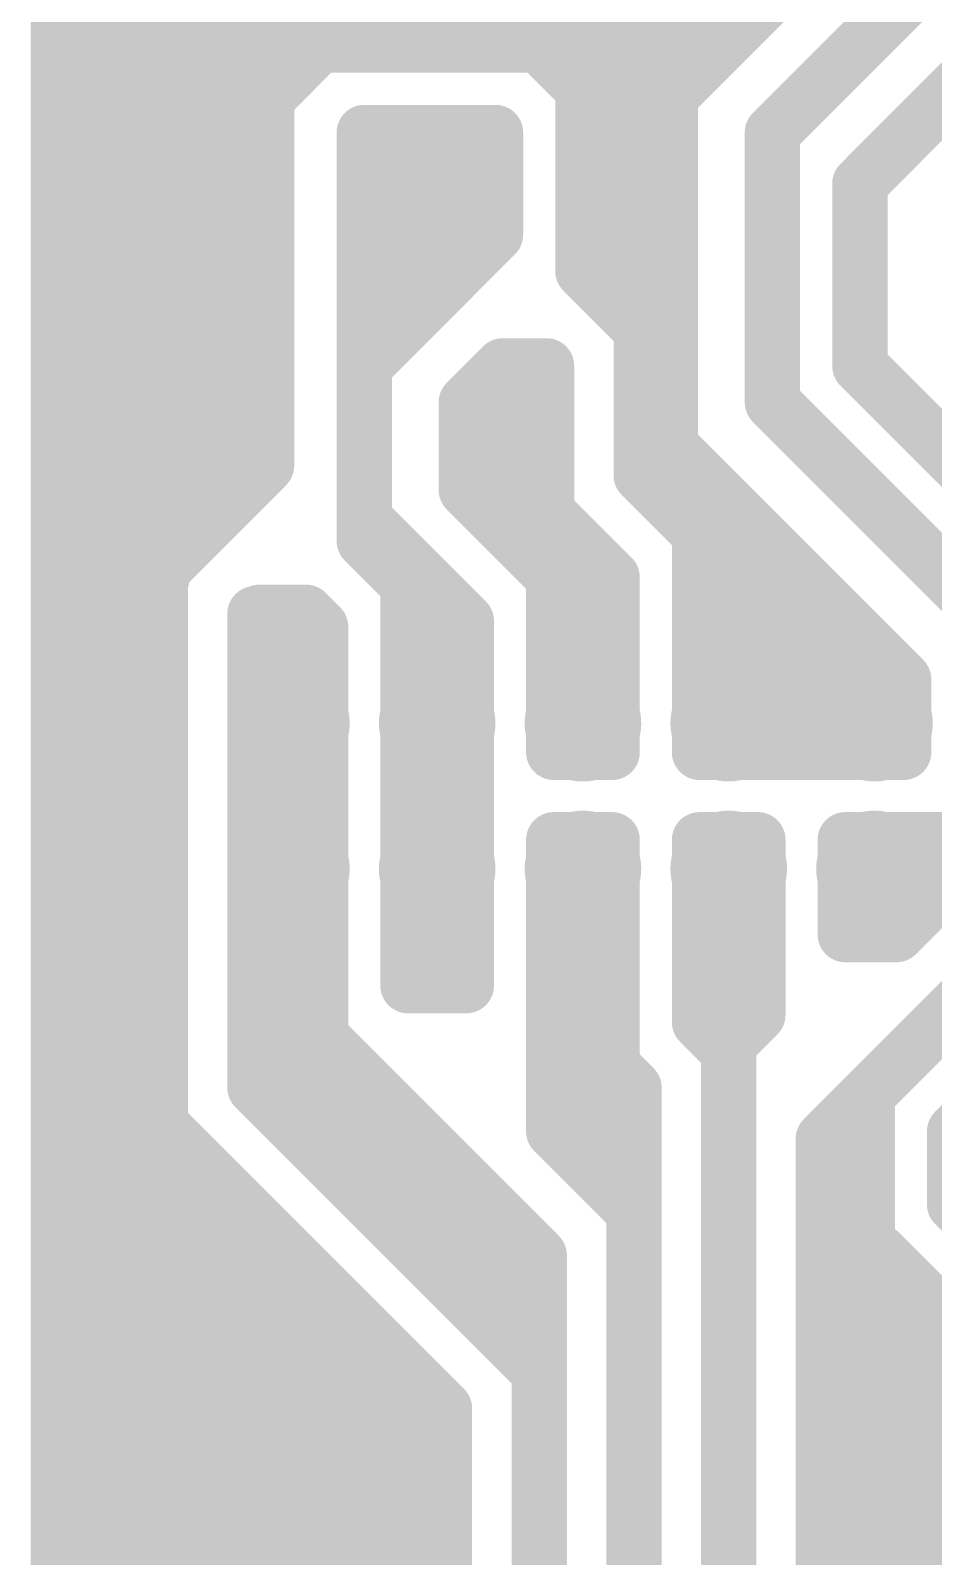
# Model space of a CAD drawing. Extents: x 13 to 23.9, y 0.2 to 11.6.
# Drawn here: x 13.521 to 14.14, y 9.129 to 10.175 of the extents above; entities that cross this region are included whole.
import ezdxf

# ---------------------------------------------------------------- set-up
doc = ezdxf.new("R2010")
doc.units = 0
doc.header["$MEASUREMENT"] = 0
doc.layers.add('BOTTOM', color=250, linetype='Continuous')
doc.layers.get('0').off()

# ---------------------------------------------------------------- blocks, each defined once
blk = doc.blocks.new('UNIT_DISC')
at = {"linetype": 'Continuous', "const_width": 0.5}
blk.add_lwpolyline([(0.25, 0, 1), (-0.25, 0, 1)], format="xyb", close=True, dxfattribs=at)
blk = doc.blocks.new('SHAPE_OV_800_800_0_0_0_0')
at = {"linetype": 'Continuous', "const_width": 0.08}
blk.add_lwpolyline([(0, 0), (0, 0)], dxfattribs=at)
at = {"xscale": 0.08, "yscale": 0.08, "zscale": 0.08}
blk.add_blockref('UNIT_DISC', (0, 0), dxfattribs=at)
blk.add_blockref('UNIT_DISC', (0, 0), dxfattribs=at)
blk = doc.blocks.new('P_OX80Y80D17A')
at = {"layer": 'BOTTOM'}
blk.add_blockref('SHAPE_OV_800_800_0_0_0_0', (0, 0), dxfattribs=at)
blk = doc.blocks.new('CN1')
for p in [(13.7, 9.7), (13.8, 9.7), (13.9, 9.7), (14, 9.7), (14.1, 9.7), (13.7, 9.6), (13.8, 9.6), (13.9, 9.6), (14, 9.6), (14.1, 9.6)]:
    blk.add_blockref('P_OX80Y80D17A', p)
blk = doc.blocks.new('SHAPE_EL_780_780_0_0_0_0')
at = {"xscale": 0.078, "yscale": 0.078, "zscale": 0.078}
blk.add_blockref('UNIT_DISC', (0, 0), dxfattribs=at)
blk = doc.blocks.new('P_EX78Y78D16A')
at = {"layer": 'BOTTOM'}
blk.add_blockref('SHAPE_EL_780_780_0_0_0_0', (0, 0), dxfattribs=at)
blk = doc.blocks.new('R1')
for p in [(13.85, 9.9), (14.25, 9.9)]:
    blk.add_blockref('P_EX78Y78D16A', p)
blk = doc.blocks.new('J6')
for p in [(13.8, 10.06), (14.2, 10.06)]:
    blk.add_blockref('P_EX78Y78D16A', p)
blk = doc.blocks.new('J4')
for p in [(13.7, 9.2), (14.1, 9.2)]:
    blk.add_blockref('P_EX78Y78D16A', p)
blk = doc.blocks.new('J5')
for p in [(13.78, 9.38), (14.18, 9.38)]:
    blk.add_blockref('P_EX78Y78D16A', p)
blk = doc.blocks.new('POLY_S23_L2_26307')
at = {"layer": 'BOTTOM'}
for points in [[(13.537, 11.225), (13.85, 11.125), (13.55, 9.987)], [(13.55, 9.987), (13.85, 11.125), (13.675, 10.125)], [(13.675, 10.125), (13.85, 11.125), (13.712, 10.162)], [(13.712, 10.162), (13.85, 11.125), (13.862, 10.162)], [(14.275, 10.587), (13.862, 10.162), (13.85, 11.125)], [(14.137, 10.425), (13.862, 10.162), (14.275, 10.587)], [(13.9, 10.125), (13.862, 10.162), (14.137, 10.425)], [(14.137, 10.325), (13.9, 10.125), (14.137, 10.425)], [(13.962, 10.162), (13.9, 10.125), (14.137, 10.325)], [(13.962, 9.962), (13.9, 10.125), (13.962, 10.162)], [(13.625, 9.812), (13.55, 9.987), (13.675, 10.125)], [(13.687, 9.887), (13.625, 9.812), (13.675, 10.125)], [(13.9, 10), (13.9, 10.125), (13.962, 9.962)], [(13.587, 9.65), (13.55, 9.987), (13.587, 9.762)], [(13.587, 9.762), (13.55, 9.987), (13.625, 9.812)]]:
    blk.add_solid(points, dxfattribs=at)
blk = doc.blocks.new('POLY_S14_L2_26339')
at = {"layer": 'BOTTOM'}
for points in [[(13.54, 9.74), (13.615, 9.42), (13.535, 8.82)], [(13.605, 9.725), (13.615, 9.42), (13.54, 9.74)], [(13.535, 8.82), (13.615, 9.42), (13.635, 8.9)], [(13.805, 9.23), (13.795, 8.865), (13.615, 9.42)], [(13.635, 8.9), (13.615, 9.42), (13.67, 8.92)], [(13.67, 8.92), (13.615, 9.42), (13.72, 8.925)], [(13.72, 8.925), (13.615, 9.42), (13.77, 8.905)], [(13.77, 8.905), (13.615, 9.42), (13.795, 8.865)], [(13.81, 8.835), (13.795, 8.865), (13.805, 9.23)], [(13.61, 8.875), (13.535, 8.82), (13.635, 8.9)], [(13.605, 8.82), (13.535, 8.82), (13.61, 8.875)], [(13.805, 8.835), (13.795, 8.865), (13.81, 8.835)]]:
    blk.add_solid(points, dxfattribs=at)
blk = doc.blocks.new('POLY_S4_L2_26336')
at = {"layer": 'BOTTOM'}
blk.add_solid([(14.175, 9.26), (14.06, 9.26), (14.185, 8.885), (14.06, 9.04)], dxfattribs=at)
blk = doc.blocks.new('POLY_S8_L2_26354')
at = {"layer": 'BOTTOM'}
for points in [[(14.155, 9.29), (14.165, 9.2), (14.105, 9.305)], [(14.105, 9.305), (14.165, 9.2), (14.105, 9.25)], [(14.245, 9.29), (14.165, 9.2), (14.155, 9.29)], [(14.265, 9.26), (14.165, 9.2), (14.245, 9.29)], [(14.265, 8.83), (14.165, 9.2), (14.265, 9.26)], [(14.18, 8.83), (14.165, 9.2), (14.265, 8.83)]]:
    blk.add_solid(points, dxfattribs=at)

msp = doc.modelspace()

# ---------------------------------------------------------------- linework, layer by layer
at = {"layer": 'BOTTOM', "linetype": 'Continuous'}
for points, const_width in [([(13.54, 7.855), (13.54, 11.06)], 0.038), ([(13.54, 7.8), (13.54, 11.06)], 0.038), ([(13.96, 10.13), (14.135, 10.305)], 0.038), ([(13.565, 9.575), (13.565, 10.275)], 0.038), ([(14.03, 10.105), (14.195, 10.27)], 0.038), ([(13.682, 10.129), (13.765, 10.212)], 0.04), ([(13.96, 10.085), (13.96, 10.215)], 0.038), ([(13.96, 10.17), (14, 10.21)], 0.038), ([(13.58, 10.135), (13.64, 10.195)], 0.038), ([(13.58, 10.165), (13.87, 10.165)], 0.038), ([(13.58, 10.165), (13.785, 10.165)], 0.038), ([(13.87, 10.165), (13.9, 10.135)], 0.038), ([(13.96, 9.88), (13.96, 10.17)], 0.038), ([(14.09, 10.07), (14.175, 10.155)], 0.038), ([(13.58, 9.75), (13.58, 10.135)], 0.038), ([(13.9, 10.01), (13.9, 10.135)], 0.038), ([(13.682, 9.877), (13.682, 10.129)], 0.04), ([(13.96, 9.855), (13.96, 10.13)], 0.038), ([(13.75, 10.075), (13.75, 10.105)], 0.038), ([(13.75, 10.105), (13.84, 10.105)], 0.038), ([(13.84, 10.035), (13.84, 10.105)], 0.038), ([(14.03, 10.055), (14.03, 10.105)], 0.038), ([(14.03, 9.92), (14.03, 10.105)], 0.038), ([(14.03, 10.06), (14.03, 10.1)], 0.038), ([(14.03, 9.92), (14.03, 10.1)], 0.038), ([(13.75, 9.84), (13.75, 10.085)], 0.038), ([(13.765, 10.065), (13.785, 10.085)], 0.038), ([(13.785, 10.085), (13.79, 10.085)], 0.038), ([(13.79, 10.085), (13.795, 10.08)], 0.038), ([(13.795, 10.055), (13.795, 10.08)], 0.038), ([(13.96, 9.89), (13.96, 10.07)], 0.038), ([(14.09, 9.945), (14.09, 10.07)], 0.038), ([(13.755, 10), (13.82, 10.065)], 0.038), ([(13.765, 10.06), (13.765, 10.065)], 0.038), ([(13.765, 10.045), (13.765, 10.06)], 0.038), ([(13.79, 10.05), (13.795, 10.055)], 0.038), ([(13.79, 10.03), (13.79, 10.05)], 0.038), ([(13.805, 10.035), (13.825, 10.055)], 0.038), ([(13.54, 8.37), (13.54, 10.04)], 0.038), ([(13.765, 10.04), (13.765, 10.045)], 0.038), ([(13.765, 10), (13.765, 10.04)], 0.038), ([(13.755, 9.95), (13.84, 10.035)], 0.038), ([(13.79, 10.03), (13.805, 10.03)], 0.038), ([(13.805, 10.03), (13.805, 10.035)], 0.038), ([(13.96, 9.86), (13.96, 10.03)], 0.038), ([(13.75, 9.97), (13.8, 10.02)], 0.038), ([(13.9, 10.01), (13.94, 9.97)], 0.038), ([(13.755, 9.95), (13.755, 10)], 0.038), ([(13.75, 9.85), (13.75, 9.97)], 0.038), ([(13.94, 9.87), (13.94, 9.97)], 0.038), ([(13.82, 9.92), (13.845, 9.945)], 0.038), ([(13.845, 9.945), (13.875, 9.945)], 0.038), ([(13.875, 9.845), (13.875, 9.945)], 0.038), ([(14.09, 9.945), (14.26, 9.775)], 0.038), ([(13.75, 9.84), (13.75, 9.94)], 0.038), ([(13.845, 9.885), (13.845, 9.93)], 0.038), ([(13.82, 9.885), (13.82, 9.92)], 0.038), ([(14.03, 9.92), (14.19, 9.76)], 0.038), ([(14.03, 9.92), (14.19, 9.76)], 0.038), ([(13.75, 9.825), (13.75, 9.905)], 0.038), ([(13.82, 9.86), (13.82, 9.91)], 0.038), ([(13.85, 9.85), (13.85, 9.9)], 0.038), ([(13.96, 9.89), (14.12, 9.73)], 0.038), ([(13.61, 9.805), (13.682, 9.877)], 0.04), ([(13.96, 9.88), (14, 9.84)], 0.038), ([(13.82, 9.86), (13.88, 9.8)], 0.038), ([(13.94, 9.87), (13.995, 9.815)], 0.038), ([(13.96, 9.86), (13.98, 9.84)], 0.038), ([(13.85, 9.85), (13.9, 9.8)], 0.038), ([(13.96, 9.855), (14.005, 9.81)], 0.038), ([(13.75, 9.84), (13.78, 9.81)], 0.038), ([(13.75, 9.84), (13.79, 9.8)], 0.038), ([(13.75, 9.84), (13.82, 9.77)], 0.038), ([(13.875, 9.845), (13.92, 9.8)], 0.038), ([(13.98, 9.69), (13.98, 9.84)], 0.038), ([(14, 9.7), (14, 9.84)], 0.038), ([(13.75, 9.825), (13.8, 9.775)], 0.038), ([(13.78, 9.61), (13.78, 9.81)], 0.038), ([(13.609, 9.673), (13.609, 9.799)], 0.04), ([(13.609, 9.799), (13.61, 9.799)], 0.04), ([(13.61, 9.799), (13.61, 9.805)], 0.04), ([(13.79, 9.6), (13.79, 9.8)], 0.038), ([(13.88, 9.68), (13.88, 9.805)], 0.038), ([(13.9, 9.7), (13.9, 9.8)], 0.038), ([(13.92, 9.71), (13.92, 9.8)], 0.038), ([(14.015, 9.72), (14.015, 9.805)], 0.038), ([(14.015, 9.805), (14.11, 9.71)], 0.038), ([(13.92, 9.68), (13.92, 9.78)], 0.038), ([(13.675, 9.465), (13.675, 9.775)], 0.038), ([(13.678, 9.776), (13.71, 9.776)], 0.038), ([(13.71, 9.776), (13.72, 9.766)], 0.038), ([(13.72, 9.716), (13.72, 9.766)], 0.038), ([(13.82, 9.52), (13.82, 9.77)], 0.038), ([(13.695, 9.48), (13.695, 9.765)], 0.038), ([(13.72, 9.465), (13.72, 9.765)], 0.038), ([(13.58, 9.75), (13.61, 9.72)], 0.038), ([(13.696, 9.68), (13.696, 9.746)], 0.038), ([(13.98, 9.68), (13.98, 9.745)], 0.038), ([(14.03, 9.755), (14.07, 9.715)], 0.038), ([(13.781, 9.521), (13.781, 9.738)], 0.038), ([(13.781, 9.738), (13.82, 9.738)], 0.038), ([(13.82, 9.561), (13.82, 9.738)], 0.038), ([(14.12, 9.68), (14.12, 9.73)], 0.038), ([(13.61, 9.435), (13.61, 9.72)], 0.038), ([(13.7, 9.6), (13.7, 9.72)], 0.038), ([(14.01, 9.715), (14.015, 9.72)], 0.038), ([(14.01, 9.715), (14.07, 9.715)], 0.038), ([(14.11, 9.7), (14.11, 9.71)], 0.038), ([(13.995, 9.7), (14.11, 9.7)], 0.038), ([(14, 9.7), (14.1, 9.7)], 0.038), ([(13.78, 9.52), (13.78, 9.675)], 0.038), ([(13.88, 9.68), (13.9, 9.68)], 0.038), ([(13.89, 9.68), (13.92, 9.68)], 0.038), ([(13.98, 9.68), (14.12, 9.68)], 0.038), ([(13.82, 9.521), (13.82, 9.639)], 0.038), ([(14.115, 9.555), (14.19, 9.63)], 0.038), ([(13.8, 9.53), (13.8, 9.62)], 0.05), ([(13.88, 9.62), (13.899, 9.62)], 0.038), ([(13.88, 9.521), (13.88, 9.62)], 0.038), ([(13.88, 9.62), (13.919, 9.62)], 0.038), ([(13.919, 9.521), (13.919, 9.62)], 0.038), ([(13.92, 9.57), (13.92, 9.62)], 0.038), ([(13.92, 9.465), (13.92, 9.62)], 0.038), ([(13.98, 9.62), (14.02, 9.62)], 0.038), ([(13.98, 9.565), (13.98, 9.62)], 0.038), ([(14.02, 9.52), (14.02, 9.62)], 0.038), ([(14.08, 9.62), (14.16, 9.62)], 0.038), ([(14.08, 9.555), (14.08, 9.62)], 0.038), ([(13.78, 9.52), (13.78, 9.615)], 0.038), ([(14.065, 9.415), (14.26, 9.61)], 0.038), ([(14.095, 9.445), (14.26, 9.61)], 0.038), ([(13.7, 9.45), (13.7, 9.6)], 0.038), ([(13.9, 9.55), (13.9, 9.6)], 0.038), ([(13.9, 9.48), (13.9, 9.6)], 0.038), ([(13.98, 9.52), (13.98, 9.605)], 0.038), ([(14, 9.345), (14, 9.605)], 0.038), ([(14, 9.55), (14, 9.6)], 0.038), ([(14.1, 9.6), (14.16, 9.6)], 0.038), ([(14.1, 9.6), (14.16, 9.6)], 0.038), ([(14.155, 9.42), (14.33, 9.595)], 0.038), ([(14.1, 9.58), (14.115, 9.58)], 0.038), ([(13.675, 9.45), (13.675, 9.565)], 0.038), ([(13.88, 9.49), (13.88, 9.56)], 0.038), ([(13.98, 9.495), (13.98, 9.56)], 0.038), ([(14.02, 9.5), (14.02, 9.56)], 0.038), ([(14.08, 9.555), (14.115, 9.555)], 0.038), ([(13.72, 9.48), (13.72, 9.52)], 0.038), ([(13.78, 9.52), (13.82, 9.52)], 0.038), ([(13.78, 9.52), (13.82, 9.52)], 0.038), ([(13.781, 9.521), (13.82, 9.521)], 0.038), ([(13.88, 9.521), (13.899, 9.502)], 0.038), ([(13.9, 9.502), (13.919, 9.521)], 0.038), ([(13.98, 9.52), (14, 9.5)], 0.038), ([(13.985, 9.52), (14, 9.505)], 0.038), ([(14, 9.5), (14.02, 9.52)], 0.038), ([(13.695, 9.51), (13.87, 9.335)], 0.038), ([(13.88, 9.42), (13.88, 9.505)], 0.038), ([(13.7, 9.45), (13.7, 9.5)], 0.038), ([(13.899, 9.502), (13.9, 9.502)], 0.038), ([(13.98, 9.495), (14, 9.475)], 0.038), ([(14, 9.48), (14.02, 9.5)], 0.038), ([(13.88, 9.49), (13.935, 9.435)], 0.038), ([(13.61, 9.425), (13.61, 9.475)], 0.038), ([(13.695, 9.48), (13.765, 9.41)], 0.038), ([(13.72, 9.48), (13.81, 9.39)], 0.038), ([(13.9, 9.475), (13.9, 9.48)], 0.038), ([(13.9, 9.475), (13.935, 9.44)], 0.038), ([(14, 9.455), (14, 9.48)], 0.038), ([(13.675, 9.465), (13.765, 9.375)], 0.038), ([(13.72, 9.465), (13.75, 9.435)], 0.038), ([(13.92, 9.465), (13.935, 9.45)], 0.038), ([(13.675, 9.45), (13.87, 9.255)], 0.038), ([(13.675, 9.45), (13.785, 9.34)], 0.038), ([(13.7, 9.45), (13.75, 9.4)], 0.038), ([(13.895, 9.445), (13.92, 9.42)], 0.038), ([(13.935, 9.15), (13.935, 9.45)], 0.038), ([(14.095, 9.305), (14.095, 9.445)], 0.038), ([(13.935, 9.185), (13.935, 9.44)], 0.038), ([(13.935, 9.41), (13.935, 9.435)], 0.038), ([(13.61, 9.425), (13.805, 9.23)], 0.038), ([(13.725, 9.43), (13.79, 9.365)], 0.038), ([(13.88, 9.42), (13.93, 9.37)], 0.038), ([(13.92, 9.395), (13.92, 9.42)], 0.038), ([(13.925, 9.41), (13.93, 9.41)], 0.038), ([(13.93, 9.37), (13.93, 9.41)], 0.038), ([(14.065, 9.165), (14.065, 9.415)], 0.038), ([(14.065, 9.37), (14.065, 9.415)], 0.038), ([(14.155, 9.37), (14.155, 9.42)], 0.038), ([(13.81, 9.34), (13.81, 9.39)], 0.038), ([(14.155, 9.37), (14.175, 9.35)], 0.038), ([(13.79, 9.36), (13.79, 9.365)], 0.038), ([(13.795, 9.365), (13.87, 9.29)], 0.038), ([(14, 9.15), (14, 9.365)], 0.038), ([(13.785, 9.34), (13.81, 9.34)], 0.038), ([(13.87, 9.165), (13.87, 9.335)], 0.038), ([(14.109, 9.343), (14.166, 9.286)], 0.022), ([(14.11, 9.32), (14.14, 9.29)], 0.038), ([(14.095, 9.155), (14.095, 9.3)], 0.038), ([(13.87, 9.255), (13.87, 9.29)], 0.038), ([(14.14, 9.29), (14.225, 9.29)], 0.038), ([(13.87, 9.15), (13.87, 9.275)], 0.038), ([(13.87, 8.665), (13.87, 9.255)], 0.038), ([(14.1, 9.26), (14.17, 9.19)], 0.038), ([(13.805, 9.195), (13.805, 9.23)], 0.038), ([(13.805, 8.725), (13.805, 9.205)], 0.038), ([(14.065, 9.03), (14.065, 9.2)], 0.038), ([(14, 8.985), (14, 9.185)], 0.038), ([(14.065, 9.165), (14.11, 9.12)], 0.038), ([(13.87, 8.665), (13.87, 9.155)], 0.038), ([(13.935, 8.815), (13.935, 9.155)], 0.038)]:
    msp.add_lwpolyline(points, dxfattribs=dict(at, const_width=const_width))

# ---------------------------------------------------------------- block references
for name in ['POLY_S23_L2_26307', 'J6', 'R1', 'POLY_S14_L2_26339', 'CN1', 'J5', 'POLY_S8_L2_26354', 'POLY_S4_L2_26336', 'J4']:
    msp.add_blockref(name, (0, 0))
at = {"layer": 'BOTTOM'}
for p, xscale, yscale, zscale in [((13.58, 10.165), 0.038, 0.038, 0.038), ((13.58, 10.165), 0.038, 0.038, 0.038), ((13.785, 10.165), 0.038, 0.038, 0.038), ((13.87, 10.165), 0.038, 0.038, 0.038), ((13.87, 10.165), 0.038, 0.038, 0.038), ((13.96, 10.17), 0.038, 0.038, 0.038), ((13.96, 10.17), 0.038, 0.038, 0.038), ((13.58, 10.135), 0.038, 0.038, 0.038), ((13.58, 10.135), 0.038, 0.038, 0.038), ((13.9, 10.135), 0.038, 0.038, 0.038), ((13.9, 10.135), 0.038, 0.038, 0.038), ((13.682, 10.129), 0.04, 0.04, 0.04), ((13.682, 10.129), 0.04, 0.04, 0.04), ((13.96, 10.13), 0.038, 0.038, 0.038), ((13.96, 10.13), 0.038, 0.038, 0.038), ((13.75, 10.105), 0.038, 0.038, 0.038), ((13.75, 10.105), 0.038, 0.038, 0.038), ((13.84, 10.105), 0.038, 0.038, 0.038), ((13.84, 10.105), 0.038, 0.038, 0.038), ((14.03, 10.105), 0.038, 0.038, 0.038), ((14.03, 10.105), 0.038, 0.038, 0.038), ((14.03, 10.105), 0.038, 0.038, 0.038), ((14.03, 10.1), 0.038, 0.038, 0.038), ((14.03, 10.1), 0.038, 0.038, 0.038), ((13.75, 10.085), 0.038, 0.038, 0.038), ((13.785, 10.085), 0.038, 0.038, 0.038), ((13.785, 10.085), 0.038, 0.038, 0.038), ((13.79, 10.085), 0.038, 0.038, 0.038), ((13.79, 10.085), 0.038, 0.038, 0.038), ((13.795, 10.08), 0.038, 0.038, 0.038), ((13.795, 10.08), 0.038, 0.038, 0.038), ((13.96, 10.085), 0.038, 0.038, 0.038), ((13.75, 10.075), 0.038, 0.038, 0.038), ((13.96, 10.07), 0.038, 0.038, 0.038), ((14.09, 10.07), 0.038, 0.038, 0.038), ((14.09, 10.07), 0.038, 0.038, 0.038), ((13.765, 10.065), 0.038, 0.038, 0.038), ((13.765, 10.065), 0.038, 0.038, 0.038), ((13.765, 10.06), 0.038, 0.038, 0.038), ((13.765, 10.06), 0.038, 0.038, 0.038), ((13.82, 10.065), 0.038, 0.038, 0.038), ((14.03, 10.06), 0.038, 0.038, 0.038), ((13.79, 10.05), 0.038, 0.038, 0.038), ((13.79, 10.05), 0.038, 0.038, 0.038), ((13.795, 10.055), 0.038, 0.038, 0.038), ((13.795, 10.055), 0.038, 0.038, 0.038), ((13.825, 10.055), 0.038, 0.038, 0.038), ((14.03, 10.055), 0.038, 0.038, 0.038), ((13.54, 10.04), 0.038, 0.038, 0.038), ((13.765, 10.045), 0.038, 0.038, 0.038), ((13.765, 10.045), 0.038, 0.038, 0.038), ((13.765, 10.04), 0.038, 0.038, 0.038), ((13.765, 10.04), 0.038, 0.038, 0.038), ((13.79, 10.03), 0.038, 0.038, 0.038), ((13.79, 10.03), 0.038, 0.038, 0.038), ((13.805, 10.035), 0.038, 0.038, 0.038), ((13.805, 10.035), 0.038, 0.038, 0.038), ((13.805, 10.03), 0.038, 0.038, 0.038), ((13.805, 10.03), 0.038, 0.038, 0.038), ((13.84, 10.035), 0.038, 0.038, 0.038), ((13.84, 10.035), 0.038, 0.038, 0.038), ((13.96, 10.03), 0.038, 0.038, 0.038), ((13.8, 10.02), 0.038, 0.038, 0.038), ((13.9, 10.01), 0.038, 0.038, 0.038), ((13.9, 10.01), 0.038, 0.038, 0.038), ((13.755, 10), 0.038, 0.038, 0.038), ((13.755, 10), 0.038, 0.038, 0.038), ((13.765, 10), 0.038, 0.038, 0.038), ((13.75, 9.97), 0.038, 0.038, 0.038), ((13.75, 9.97), 0.038, 0.038, 0.038), ((13.94, 9.97), 0.038, 0.038, 0.038), ((13.94, 9.97), 0.038, 0.038, 0.038), ((13.755, 9.95), 0.038, 0.038, 0.038), ((13.755, 9.95), 0.038, 0.038, 0.038), ((13.845, 9.945), 0.038, 0.038, 0.038), ((13.845, 9.945), 0.038, 0.038, 0.038), ((13.875, 9.945), 0.038, 0.038, 0.038), ((13.875, 9.945), 0.038, 0.038, 0.038), ((14.09, 9.945), 0.038, 0.038, 0.038), ((14.09, 9.945), 0.038, 0.038, 0.038), ((13.75, 9.94), 0.038, 0.038, 0.038), ((13.845, 9.93), 0.038, 0.038, 0.038), ((13.82, 9.92), 0.038, 0.038, 0.038), ((13.82, 9.92), 0.038, 0.038, 0.038), ((14.03, 9.92), 0.038, 0.038, 0.038), ((14.03, 9.92), 0.038, 0.038, 0.038), ((14.03, 9.92), 0.038, 0.038, 0.038), ((14.03, 9.92), 0.038, 0.038, 0.038), ((13.75, 9.905), 0.038, 0.038, 0.038), ((13.82, 9.91), 0.038, 0.038, 0.038), ((13.85, 9.9), 0.038, 0.038, 0.038), ((13.82, 9.885), 0.038, 0.038, 0.038), ((13.845, 9.885), 0.038, 0.038, 0.038), ((13.96, 9.89), 0.038, 0.038, 0.038), ((13.96, 9.89), 0.038, 0.038, 0.038), ((13.682, 9.877), 0.04, 0.04, 0.04), ((13.682, 9.877), 0.04, 0.04, 0.04), ((13.96, 9.88), 0.038, 0.038, 0.038), ((13.96, 9.88), 0.038, 0.038, 0.038), ((13.82, 9.86), 0.038, 0.038, 0.038), ((13.82, 9.86), 0.038, 0.038, 0.038), ((13.94, 9.87), 0.038, 0.038, 0.038), ((13.94, 9.87), 0.038, 0.038, 0.038), ((13.96, 9.86), 0.038, 0.038, 0.038), ((13.96, 9.86), 0.038, 0.038, 0.038), ((13.75, 9.85), 0.038, 0.038, 0.038), ((13.85, 9.85), 0.038, 0.038, 0.038), ((13.85, 9.85), 0.038, 0.038, 0.038), ((13.96, 9.855), 0.038, 0.038, 0.038), ((13.96, 9.855), 0.038, 0.038, 0.038), ((13.75, 9.84), 0.038, 0.038, 0.038), ((13.75, 9.84), 0.038, 0.038, 0.038), ((13.75, 9.84), 0.038, 0.038, 0.038), ((13.75, 9.84), 0.038, 0.038, 0.038), ((13.75, 9.84), 0.038, 0.038, 0.038), ((13.875, 9.845), 0.038, 0.038, 0.038), ((13.875, 9.845), 0.038, 0.038, 0.038), ((13.98, 9.84), 0.038, 0.038, 0.038), ((13.98, 9.84), 0.038, 0.038, 0.038), ((14, 9.84), 0.038, 0.038, 0.038), ((14, 9.84), 0.038, 0.038, 0.038), ((13.75, 9.825), 0.038, 0.038, 0.038), ((13.75, 9.825), 0.038, 0.038, 0.038), ((13.78, 9.81), 0.038, 0.038, 0.038), ((13.78, 9.81), 0.038, 0.038, 0.038), ((13.995, 9.815), 0.038, 0.038, 0.038), ((14.005, 9.81), 0.038, 0.038, 0.038), ((13.609, 9.799), 0.04, 0.04, 0.04), ((13.609, 9.799), 0.04, 0.04, 0.04), ((13.61, 9.805), 0.04, 0.04, 0.04), ((13.61, 9.805), 0.04, 0.04, 0.04), ((13.61, 9.799), 0.04, 0.04, 0.04), ((13.61, 9.799), 0.04, 0.04, 0.04), ((13.79, 9.8), 0.038, 0.038, 0.038), ((13.79, 9.8), 0.038, 0.038, 0.038), ((13.88, 9.805), 0.038, 0.038, 0.038), ((13.88, 9.8), 0.038, 0.038, 0.038), ((13.9, 9.8), 0.038, 0.038, 0.038), ((13.9, 9.8), 0.038, 0.038, 0.038), ((13.92, 9.8), 0.038, 0.038, 0.038), ((13.92, 9.8), 0.038, 0.038, 0.038), ((14.015, 9.805), 0.038, 0.038, 0.038), ((14.015, 9.805), 0.038, 0.038, 0.038), ((13.92, 9.78), 0.038, 0.038, 0.038), ((13.675, 9.775), 0.038, 0.038, 0.038), ((13.678, 9.776), 0.038, 0.038, 0.038), ((13.71, 9.776), 0.038, 0.038, 0.038), ((13.71, 9.776), 0.038, 0.038, 0.038), ((13.72, 9.766), 0.038, 0.038, 0.038), ((13.72, 9.766), 0.038, 0.038, 0.038), ((13.8, 9.775), 0.038, 0.038, 0.038), ((13.82, 9.77), 0.038, 0.038, 0.038), ((13.82, 9.77), 0.038, 0.038, 0.038), ((13.695, 9.765), 0.038, 0.038, 0.038), ((13.72, 9.765), 0.038, 0.038, 0.038), ((13.58, 9.75), 0.038, 0.038, 0.038), ((13.58, 9.75), 0.038, 0.038, 0.038), ((13.696, 9.746), 0.038, 0.038, 0.038), ((13.98, 9.745), 0.038, 0.038, 0.038), ((14.03, 9.755), 0.038, 0.038, 0.038), ((13.781, 9.738), 0.038, 0.038, 0.038), ((13.781, 9.738), 0.038, 0.038, 0.038), ((13.82, 9.738), 0.038, 0.038, 0.038), ((13.82, 9.738), 0.038, 0.038, 0.038), ((14.12, 9.73), 0.038, 0.038, 0.038), ((14.12, 9.73), 0.038, 0.038, 0.038), ((13.61, 9.72), 0.038, 0.038, 0.038), ((13.61, 9.72), 0.038, 0.038, 0.038), ((13.7, 9.72), 0.038, 0.038, 0.038), ((13.72, 9.716), 0.038, 0.038, 0.038), ((14.01, 9.715), 0.038, 0.038, 0.038), ((14.01, 9.715), 0.038, 0.038, 0.038), ((14.015, 9.72), 0.038, 0.038, 0.038), ((14.015, 9.72), 0.038, 0.038, 0.038), ((14.07, 9.715), 0.038, 0.038, 0.038), ((14.07, 9.715), 0.038, 0.038, 0.038), ((13.92, 9.71), 0.038, 0.038, 0.038), ((14.11, 9.71), 0.038, 0.038, 0.038), ((14.11, 9.71), 0.038, 0.038, 0.038), ((13.9, 9.7), 0.038, 0.038, 0.038), ((13.995, 9.7), 0.038, 0.038, 0.038), ((14, 9.7), 0.038, 0.038, 0.038), ((14, 9.7), 0.038, 0.038, 0.038), ((14.1, 9.7), 0.038, 0.038, 0.038), ((14.11, 9.7), 0.038, 0.038, 0.038), ((14.11, 9.7), 0.038, 0.038, 0.038), ((13.98, 9.69), 0.038, 0.038, 0.038), ((13.609, 9.673), 0.04, 0.04, 0.04), ((13.696, 9.68), 0.038, 0.038, 0.038), ((13.78, 9.675), 0.038, 0.038, 0.038), ((13.88, 9.68), 0.038, 0.038, 0.038), ((13.88, 9.68), 0.038, 0.038, 0.038), ((13.89, 9.68), 0.038, 0.038, 0.038), ((13.9, 9.68), 0.038, 0.038, 0.038), ((13.92, 9.68), 0.038, 0.038, 0.038), ((13.92, 9.68), 0.038, 0.038, 0.038), ((13.98, 9.68), 0.038, 0.038, 0.038), ((13.98, 9.68), 0.038, 0.038, 0.038), ((14.12, 9.68), 0.038, 0.038, 0.038), ((14.12, 9.68), 0.038, 0.038, 0.038), ((13.82, 9.639), 0.038, 0.038, 0.038), ((13.8, 9.62), 0.05, 0.05, 0.05), ((13.88, 9.62), 0.038, 0.038, 0.038), ((13.88, 9.62), 0.038, 0.038, 0.038), ((13.88, 9.62), 0.038, 0.038, 0.038), ((13.899, 9.62), 0.038, 0.038, 0.038), ((13.919, 9.62), 0.038, 0.038, 0.038), ((13.919, 9.62), 0.038, 0.038, 0.038), ((13.92, 9.62), 0.038, 0.038, 0.038), ((13.92, 9.62), 0.038, 0.038, 0.038), ((13.98, 9.62), 0.038, 0.038, 0.038), ((13.98, 9.62), 0.038, 0.038, 0.038), ((14.02, 9.62), 0.038, 0.038, 0.038), ((14.02, 9.62), 0.038, 0.038, 0.038), ((14.08, 9.62), 0.038, 0.038, 0.038), ((14.08, 9.62), 0.038, 0.038, 0.038), ((13.78, 9.615), 0.038, 0.038, 0.038), ((13.78, 9.61), 0.038, 0.038, 0.038), ((13.7, 9.6), 0.038, 0.038, 0.038), ((13.7, 9.6), 0.038, 0.038, 0.038), ((13.79, 9.6), 0.038, 0.038, 0.038), ((13.9, 9.6), 0.038, 0.038, 0.038), ((13.9, 9.6), 0.038, 0.038, 0.038), ((13.98, 9.605), 0.038, 0.038, 0.038), ((14, 9.605), 0.038, 0.038, 0.038), ((14, 9.6), 0.038, 0.038, 0.038), ((14.1, 9.6), 0.038, 0.038, 0.038), ((14.1, 9.6), 0.038, 0.038, 0.038), ((14.1, 9.58), 0.038, 0.038, 0.038), ((14.115, 9.58), 0.038, 0.038, 0.038), ((13.565, 9.575), 0.038, 0.038, 0.038), ((13.92, 9.57), 0.038, 0.038, 0.038), ((13.675, 9.565), 0.038, 0.038, 0.038), ((13.82, 9.561), 0.038, 0.038, 0.038), ((13.88, 9.56), 0.038, 0.038, 0.038), ((13.98, 9.565), 0.038, 0.038, 0.038), ((13.98, 9.56), 0.038, 0.038, 0.038), ((14.02, 9.56), 0.038, 0.038, 0.038), ((13.9, 9.55), 0.038, 0.038, 0.038), ((14, 9.55), 0.038, 0.038, 0.038), ((14.08, 9.555), 0.038, 0.038, 0.038), ((14.08, 9.555), 0.038, 0.038, 0.038), ((14.115, 9.555), 0.038, 0.038, 0.038), ((14.115, 9.555), 0.038, 0.038, 0.038), ((13.8, 9.53), 0.05, 0.05, 0.05), ((13.72, 9.52), 0.038, 0.038, 0.038), ((13.78, 9.52), 0.038, 0.038, 0.038), ((13.78, 9.52), 0.038, 0.038, 0.038), ((13.78, 9.52), 0.038, 0.038, 0.038), ((13.78, 9.52), 0.038, 0.038, 0.038), ((13.781, 9.521), 0.038, 0.038, 0.038), ((13.781, 9.521), 0.038, 0.038, 0.038), ((13.82, 9.521), 0.038, 0.038, 0.038), ((13.82, 9.521), 0.038, 0.038, 0.038), ((13.82, 9.52), 0.038, 0.038, 0.038), ((13.82, 9.52), 0.038, 0.038, 0.038), ((13.82, 9.52), 0.038, 0.038, 0.038), ((13.88, 9.521), 0.038, 0.038, 0.038), ((13.88, 9.521), 0.038, 0.038, 0.038), ((13.919, 9.521), 0.038, 0.038, 0.038), ((13.919, 9.521), 0.038, 0.038, 0.038), ((13.98, 9.52), 0.038, 0.038, 0.038), ((13.98, 9.52), 0.038, 0.038, 0.038), ((13.985, 9.52), 0.038, 0.038, 0.038), ((14.02, 9.52), 0.038, 0.038, 0.038), ((14.02, 9.52), 0.038, 0.038, 0.038), ((13.695, 9.51), 0.038, 0.038, 0.038), ((13.88, 9.505), 0.038, 0.038, 0.038), ((14, 9.505), 0.038, 0.038, 0.038), ((13.7, 9.5), 0.038, 0.038, 0.038), ((13.899, 9.502), 0.038, 0.038, 0.038), ((13.899, 9.502), 0.038, 0.038, 0.038), ((13.9, 9.502), 0.038, 0.038, 0.038), ((13.9, 9.502), 0.038, 0.038, 0.038), ((13.98, 9.495), 0.038, 0.038, 0.038), ((13.98, 9.495), 0.038, 0.038, 0.038), ((14, 9.5), 0.038, 0.038, 0.038), ((14, 9.5), 0.038, 0.038, 0.038), ((14.02, 9.5), 0.038, 0.038, 0.038), ((14.02, 9.5), 0.038, 0.038, 0.038), ((13.88, 9.49), 0.038, 0.038, 0.038), ((13.88, 9.49), 0.038, 0.038, 0.038), ((13.61, 9.475), 0.038, 0.038, 0.038), ((13.695, 9.48), 0.038, 0.038, 0.038), ((13.695, 9.48), 0.038, 0.038, 0.038), ((13.72, 9.48), 0.038, 0.038, 0.038), ((13.72, 9.48), 0.038, 0.038, 0.038), ((13.9, 9.48), 0.038, 0.038, 0.038), ((13.9, 9.48), 0.038, 0.038, 0.038), ((13.9, 9.475), 0.038, 0.038, 0.038), ((13.9, 9.475), 0.038, 0.038, 0.038), ((14, 9.48), 0.038, 0.038, 0.038), ((14, 9.48), 0.038, 0.038, 0.038), ((14, 9.475), 0.038, 0.038, 0.038), ((13.675, 9.465), 0.038, 0.038, 0.038), ((13.675, 9.465), 0.038, 0.038, 0.038), ((13.72, 9.465), 0.038, 0.038, 0.038), ((13.72, 9.465), 0.038, 0.038, 0.038), ((13.92, 9.465), 0.038, 0.038, 0.038), ((13.92, 9.465), 0.038, 0.038, 0.038), ((14, 9.455), 0.038, 0.038, 0.038), ((13.675, 9.45), 0.038, 0.038, 0.038), ((13.675, 9.45), 0.038, 0.038, 0.038), ((13.675, 9.45), 0.038, 0.038, 0.038), ((13.7, 9.45), 0.038, 0.038, 0.038), ((13.7, 9.45), 0.038, 0.038, 0.038), ((13.7, 9.45), 0.038, 0.038, 0.038), ((13.895, 9.445), 0.038, 0.038, 0.038), ((13.935, 9.45), 0.038, 0.038, 0.038), ((13.935, 9.45), 0.038, 0.038, 0.038), ((14.095, 9.445), 0.038, 0.038, 0.038), ((14.095, 9.445), 0.038, 0.038, 0.038), ((13.61, 9.435), 0.038, 0.038, 0.038), ((13.75, 9.435), 0.038, 0.038, 0.038), ((13.935, 9.44), 0.038, 0.038, 0.038), ((13.935, 9.44), 0.038, 0.038, 0.038), ((13.935, 9.435), 0.038, 0.038, 0.038), ((13.935, 9.435), 0.038, 0.038, 0.038), ((13.61, 9.425), 0.038, 0.038, 0.038), ((13.61, 9.425), 0.038, 0.038, 0.038), ((13.725, 9.43), 0.038, 0.038, 0.038), ((13.765, 9.41), 0.038, 0.038, 0.038), ((13.88, 9.42), 0.038, 0.038, 0.038), ((13.88, 9.42), 0.038, 0.038, 0.038), ((13.92, 9.42), 0.038, 0.038, 0.038), ((13.92, 9.42), 0.038, 0.038, 0.038), ((13.925, 9.41), 0.038, 0.038, 0.038), ((13.93, 9.41), 0.038, 0.038, 0.038), ((13.93, 9.41), 0.038, 0.038, 0.038), ((13.935, 9.41), 0.038, 0.038, 0.038), ((14.065, 9.415), 0.038, 0.038, 0.038), ((14.065, 9.415), 0.038, 0.038, 0.038), ((14.065, 9.415), 0.038, 0.038, 0.038), ((14.155, 9.42), 0.038, 0.038, 0.038), ((14.155, 9.42), 0.038, 0.038, 0.038), ((13.75, 9.4), 0.038, 0.038, 0.038), ((13.81, 9.39), 0.038, 0.038, 0.038), ((13.81, 9.39), 0.038, 0.038, 0.038), ((13.92, 9.395), 0.038, 0.038, 0.038), ((13.765, 9.375), 0.038, 0.038, 0.038), ((13.93, 9.37), 0.038, 0.038, 0.038), ((13.93, 9.37), 0.038, 0.038, 0.038), ((14.065, 9.37), 0.038, 0.038, 0.038), ((14.155, 9.37), 0.038, 0.038, 0.038), ((14.155, 9.37), 0.038, 0.038, 0.038), ((13.79, 9.365), 0.038, 0.038, 0.038), ((13.79, 9.365), 0.038, 0.038, 0.038), ((13.79, 9.36), 0.038, 0.038, 0.038), ((13.795, 9.365), 0.038, 0.038, 0.038), ((14, 9.365), 0.038, 0.038, 0.038), ((13.785, 9.34), 0.038, 0.038, 0.038), ((13.785, 9.34), 0.038, 0.038, 0.038), ((13.81, 9.34), 0.038, 0.038, 0.038), ((13.81, 9.34), 0.038, 0.038, 0.038), ((14, 9.345), 0.038, 0.038, 0.038), ((13.87, 9.335), 0.038, 0.038, 0.038), ((13.87, 9.335), 0.038, 0.038, 0.038), ((14.109, 9.343), 0.022, 0.022, 0.022), ((14.11, 9.32), 0.038, 0.038, 0.038), ((14.095, 9.305), 0.038, 0.038, 0.038), ((14.095, 9.3), 0.038, 0.038, 0.038), ((13.87, 9.29), 0.038, 0.038, 0.038), ((13.87, 9.29), 0.038, 0.038, 0.038), ((14.14, 9.29), 0.038, 0.038, 0.038), ((14.14, 9.29), 0.038, 0.038, 0.038), ((13.87, 9.275), 0.038, 0.038, 0.038), ((13.87, 9.255), 0.038, 0.038, 0.038), ((13.87, 9.255), 0.038, 0.038, 0.038), ((13.87, 9.255), 0.038, 0.038, 0.038), ((14.1, 9.26), 0.038, 0.038, 0.038), ((13.805, 9.23), 0.038, 0.038, 0.038), ((13.805, 9.23), 0.038, 0.038, 0.038), ((13.805, 9.205), 0.038, 0.038, 0.038), ((13.805, 9.195), 0.038, 0.038, 0.038), ((14.065, 9.2), 0.038, 0.038, 0.038), ((13.935, 9.185), 0.038, 0.038, 0.038), ((14, 9.185), 0.038, 0.038, 0.038), ((13.87, 9.165), 0.038, 0.038, 0.038), ((14.065, 9.165), 0.038, 0.038, 0.038), ((14.065, 9.165), 0.038, 0.038, 0.038), ((13.87, 9.155), 0.038, 0.038, 0.038), ((13.87, 9.15), 0.038, 0.038, 0.038), ((13.935, 9.155), 0.038, 0.038, 0.038), ((13.935, 9.15), 0.038, 0.038, 0.038), ((14, 9.15), 0.038, 0.038, 0.038), ((14.095, 9.155), 0.038, 0.038, 0.038), ((14.11, 9.12), 0.038, 0.038, 0.038)]:
    msp.add_blockref('UNIT_DISC', p, dxfattribs=dict(at, xscale=xscale, yscale=yscale, zscale=zscale))

doc.saveas('drawing.dxf')
